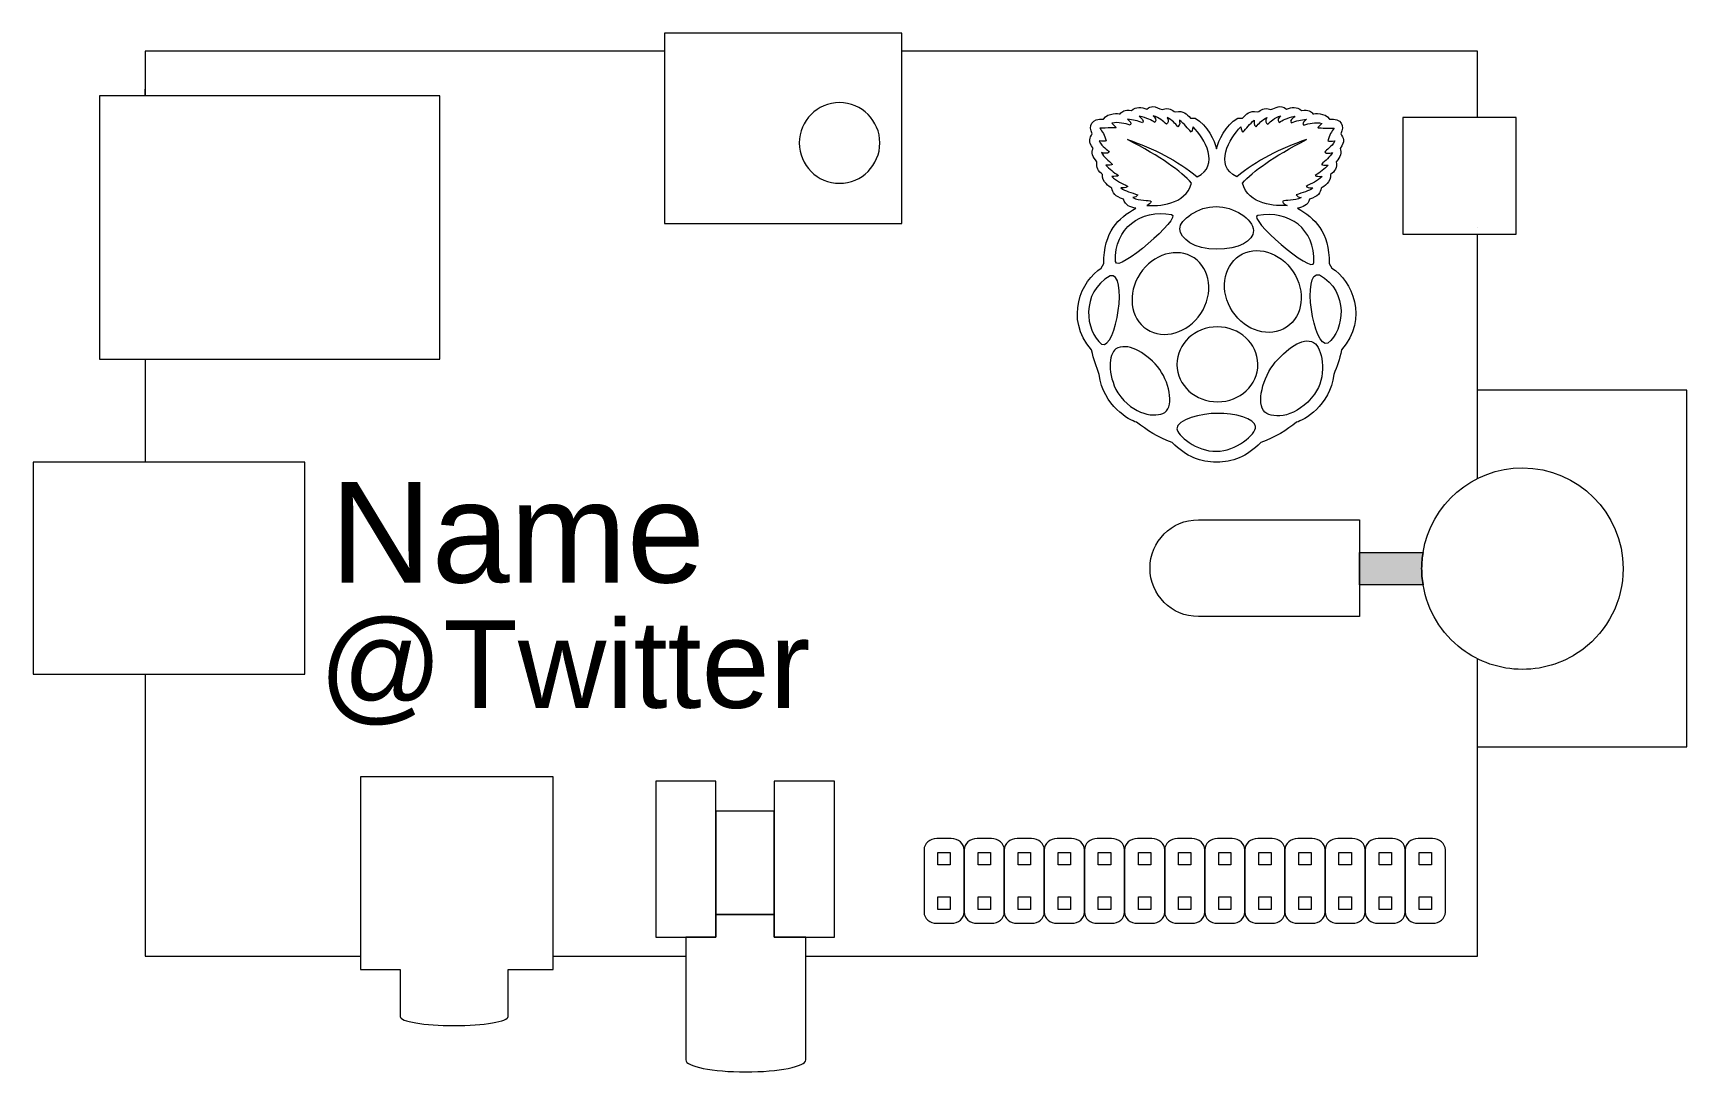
# Model space of a CAD drawing. Header units: inches. Extents: x -193 to 353, y 14 to 296.
# Drawn here: x 138.3 to 240.8, y 93.1 to 157.5 of the extents above; entities that cross this region are included whole.
import ezdxf

# ---------------------------------------------------------------- set-up
doc = ezdxf.new("R2010")
doc.units = ezdxf.units.IN
doc.header["$MEASUREMENT"] = 0
doc.layers.add('Layer 1', color=7, linetype='Continuous')

# ---------------------------------------------------------------- blocks, each defined once
blk = doc.blocks.new('block 215')
at = {"layer": 'Layer 1', "color": 232, "lineweight": 9}
blk.add_lwpolyline([(184.22, 102.82), (184.22, 101.41), (186.19, 101.41), (187.96, 101.41), (187.96, 111.1), (184.22, 111.1), (184.22, 109.24), (184.22, 104), (184.22, 102.82)], dxfattribs=at)
blk = doc.blocks.new('block 216')
at = {"layer": 'Layer 1', "color": 232, "lineweight": 9}
blk.add_lwpolyline([(180.61, 102.82), (180.61, 104), (180.61, 109.24), (180.61, 111.1), (176.88, 111.1), (176.88, 101.41), (178.74, 101.41), (180.61, 101.41), (180.61, 102.82)], dxfattribs=at)
blk = doc.blocks.new('block 217')
at = {"layer": 'Layer 1', "color": 232, "lineweight": 9}
blk.add_lwpolyline([(180.61, 102.82), (184.22, 102.82), (184.22, 104), (184.22, 109.24), (180.61, 109.24), (180.61, 104), (180.61, 102.82)], dxfattribs=at)
blk = doc.blocks.new('block 218')
at = {"layer": 'Layer 1', "color": 232, "lineweight": 9}
for points, knots in [([(207.71, 152.94), (207.6, 152.94), (207.48, 152.9), (207.34, 152.79), (207.01, 152.92), (206.68, 152.96), (206.39, 152.7), (205.95, 152.76), (205.8, 152.64), (205.69, 152.5), (205.59, 152.5), (204.95, 152.6), (204.66, 152.17), (203.93, 152.25), (203.7, 151.73), (203.96, 151.25), (203.81, 151.02), (203.66, 150.79), (204.01, 150.35), (203.88, 150.1), (203.96, 149.84), (204.25, 149.51), (204.17, 149.17), (204.33, 148.92), (204.6, 148.73), (204.54, 148.26), (205.03, 147.98), (205.17, 147.89), (205.23, 147.61), (205.35, 147.35), (205.9, 147.21), (205.99, 146.79), (206.33, 146.72), (206.65, 146.64), (205.58, 146.02), (204.67, 145.2), (204.67, 143.2), (204.67, 143.2), (204.52, 142.93), (204.52, 142.93), (203.3, 142.18), (202.2, 139.79), (203.92, 137.85), (204.03, 137.25), (204.22, 136.81), (204.38, 136.33), (204.64, 134.38), (206.27, 133.47), (206.7, 133.36), (207.34, 132.88), (208.01, 132.42), (208.92, 132.1), (209.78, 131.22), (210.71, 130.88), (211.65, 130.88), (211.66, 130.88), (211.67, 130.88), (211.69, 130.88), (212.62, 130.88), (213.56, 131.22), (214.41, 132.1), (215.33, 132.42), (216, 132.88), (216.63, 133.36), (217.06, 133.47), (218.7, 134.38), (218.95, 136.33), (219.12, 136.81), (219.31, 137.25), (219.42, 137.85), (221.14, 139.8), (220.04, 142.18), (218.82, 142.93), (218.82, 142.93), (218.66, 143.2), (218.66, 143.2), (218.67, 145.2), (217.75, 146.02), (216.69, 146.64), (217.01, 146.72), (217.34, 146.8), (217.43, 147.21), (217.99, 147.35), (218.1, 147.61), (218.16, 147.89), (218.3, 147.98), (218.79, 148.26), (218.74, 148.73), (219.01, 148.92), (219.16, 149.17), (219.08, 149.51), (219.38, 149.84), (219.45, 150.1), (219.33, 150.35), (219.68, 150.79), (219.52, 151.02), (219.37, 151.25), (219.64, 151.74), (219.41, 152.25), (218.67, 152.17), (218.38, 152.6), (217.74, 152.5), (217.65, 152.5), (217.54, 152.64), (217.39, 152.76), (216.94, 152.7), (216.65, 152.96), (216.33, 152.92), (216, 152.79), (215.6, 153.1), (215.34, 152.85), (215.04, 152.76), (214.56, 152.92), (214.45, 152.7), (214.21, 152.61), (213.69, 152.72), (213.53, 152.48), (213.28, 152.23), (213.28, 152.23), (212.98, 152.23), (212.98, 152.23), (212.2, 151.77), (211.8, 150.82), (211.66, 150.33), (211.53, 150.82), (211.13, 151.77), (210.34, 152.23), (210.34, 152.23), (210.05, 152.23), (210.05, 152.23), (209.8, 152.48), (209.64, 152.72), (209.12, 152.61), (208.88, 152.7), (208.77, 152.92), (208.29, 152.76), (208.1, 152.82), (207.92, 152.95), (207.71, 152.94), (207.71, 152.94), (207.71, 152.94), (207.71, 152.94)], [0, 0, 0, 0, 1, 1, 1, 2, 2, 2, 3, 3, 3, 4, 4, 4, 5, 5, 5, 6, 6, 6, 7, 7, 7, 8, 8, 8, 9, 9, 9, 10, 10, 10, 11, 11, 11, 12, 12, 12, 13, 13, 13, 14, 14, 14, 15, 15, 15, 16, 16, 16, 17, 17, 17, 18, 18, 18, 19, 19, 19, 20, 20, 20, 21, 21, 21, 22, 22, 22, 23, 23, 23, 24, 24, 24, 25, 25, 25, 26, 26, 26, 27, 27, 27, 28, 28, 28, 29, 29, 29, 30, 30, 30, 31, 31, 31, 32, 32, 32, 33, 33, 33, 34, 34, 34, 35, 35, 35, 36, 36, 36, 37, 37, 37, 38, 38, 38, 39, 39, 39, 40, 40, 40, 41, 41, 41, 42, 42, 42, 43, 43, 43, 44, 44, 44, 45, 45, 45, 46, 46, 46, 47, 47, 47, 47]), ([(206.14, 150.9), (208.23, 149.82), (209.45, 148.94), (210.11, 148.2), (209.77, 146.83), (207.99, 146.77), (207.34, 146.81), (207.47, 146.87), (207.58, 146.94), (207.62, 147.06), (207.46, 147.17), (206.88, 147.07), (206.48, 147.3), (206.63, 147.33), (206.7, 147.36), (206.78, 147.47), (206.39, 147.6), (205.98, 147.7), (205.74, 147.9), (205.87, 147.9), (205.99, 147.87), (206.16, 147.99), (205.82, 148.18), (205.45, 148.32), (205.17, 148.61), (205.35, 148.61), (205.54, 148.61), (205.59, 148.67), (205.28, 148.87), (205.02, 149.08), (204.8, 149.32), (205.04, 149.29), (205.15, 149.31), (205.21, 149.36), (204.97, 149.6), (204.67, 149.81), (204.53, 150.1), (204.71, 150.04), (204.88, 150.02), (205, 150.11), (204.92, 150.29), (204.58, 150.4), (204.38, 150.82), (204.58, 150.8), (204.78, 150.78), (204.82, 150.82), (204.73, 151.19), (204.58, 151.4), (204.42, 151.61), (204.84, 151.62), (205.47, 151.61), (205.44, 151.64), (205.44, 151.64), (205.18, 151.91), (205.18, 151.91), (205.59, 152.01), (206, 151.89), (206.3, 151.79), (206.44, 151.9), (206.3, 152.03), (206.14, 152.17), (206.48, 152.13), (206.79, 152.05), (207.07, 151.94), (207.22, 152.07), (206.98, 152.21), (206.86, 152.34), (207.39, 152.24), (207.61, 152.1), (207.84, 151.96), (208, 152.12), (207.84, 152.25), (207.74, 152.38), (208.14, 152.24), (208.34, 152.04), (208.56, 151.85), (208.63, 151.95), (208.75, 152.03), (208.61, 152.27), (208.9, 152.1), (209.11, 151.91), (209.27, 151.69), (209.44, 151.81), (209.37, 151.96), (209.37, 152.1), (209.67, 151.86), (209.86, 151.6), (210.09, 151.36), (210.13, 151.39), (210.18, 151.5), (210.21, 151.68), (210.92, 151), (211.91, 149.27), (210.47, 148.59), (209.24, 149.6), (207.77, 150.34), (206.14, 150.9), (206.14, 150.9), (206.14, 150.9), (206.14, 150.9)], [0, 0, 0, 0, 1, 1, 1, 2, 2, 2, 3, 3, 3, 4, 4, 4, 5, 5, 5, 6, 6, 6, 7, 7, 7, 8, 8, 8, 9, 9, 9, 10, 10, 10, 11, 11, 11, 12, 12, 12, 13, 13, 13, 14, 14, 14, 15, 15, 15, 16, 16, 16, 17, 17, 17, 18, 18, 18, 19, 19, 19, 20, 20, 20, 21, 21, 21, 22, 22, 22, 23, 23, 23, 24, 24, 24, 25, 25, 25, 26, 26, 26, 27, 27, 27, 28, 28, 28, 29, 29, 29, 30, 30, 30, 31, 31, 31, 32, 32, 32, 33, 33, 33, 33]), ([(217.25, 150.9), (215.16, 149.82), (213.94, 148.94), (213.27, 148.2), (213.62, 146.83), (215.4, 146.77), (216.05, 146.81), (215.91, 146.87), (215.8, 146.94), (215.76, 147.06), (215.93, 147.17), (216.51, 147.07), (216.91, 147.3), (216.76, 147.33), (216.68, 147.36), (216.61, 147.47), (216.99, 147.6), (217.4, 147.7), (217.65, 147.9), (217.52, 147.9), (217.39, 147.87), (217.22, 147.99), (217.57, 148.18), (217.93, 148.32), (218.21, 148.61), (218.04, 148.61), (217.85, 148.61), (217.79, 148.67), (218.11, 148.87), (218.37, 149.08), (218.59, 149.32), (218.34, 149.29), (218.24, 149.31), (218.18, 149.36), (218.41, 149.6), (218.71, 149.81), (218.86, 150.1), (218.67, 150.04), (218.5, 150.02), (218.38, 150.11), (218.46, 150.29), (218.81, 150.4), (219.01, 150.82), (218.81, 150.8), (218.61, 150.78), (218.57, 150.82), (218.66, 151.19), (218.81, 151.4), (218.96, 151.61), (218.55, 151.61), (217.92, 151.61), (217.95, 151.64), (217.95, 151.64), (218.2, 151.9), (218.2, 151.9), (217.8, 152.01), (217.39, 151.89), (217.08, 151.79), (216.95, 151.9), (217.09, 152.03), (217.25, 152.17), (216.91, 152.13), (216.6, 152.05), (216.31, 151.94), (216.16, 152.07), (216.41, 152.21), (216.53, 152.34), (216, 152.24), (215.77, 152.1), (215.55, 151.96), (215.39, 152.12), (215.54, 152.25), (215.65, 152.38), (215.25, 152.23), (215.04, 152.04), (214.83, 151.85), (214.75, 151.95), (214.64, 152.03), (214.78, 152.27), (214.49, 152.1), (214.28, 151.91), (214.12, 151.69), (213.94, 151.81), (214.01, 151.96), (214.01, 152.1), (213.72, 151.86), (213.53, 151.6), (213.3, 151.35), (213.25, 151.39), (213.21, 151.5), (213.17, 151.68), (212.47, 151), (211.47, 149.27), (212.92, 148.59), (214.15, 149.6), (215.62, 150.34), (217.25, 150.9), (217.25, 150.9), (217.25, 150.9), (217.25, 150.9)], [0, 0, 0, 0, 1, 1, 1, 2, 2, 2, 3, 3, 3, 4, 4, 4, 5, 5, 5, 6, 6, 6, 7, 7, 7, 8, 8, 8, 9, 9, 9, 10, 10, 10, 11, 11, 11, 12, 12, 12, 13, 13, 13, 14, 14, 14, 15, 15, 15, 16, 16, 16, 17, 17, 17, 18, 18, 18, 19, 19, 19, 20, 20, 20, 21, 21, 21, 22, 22, 22, 23, 23, 23, 24, 24, 24, 25, 25, 25, 26, 26, 26, 27, 27, 27, 28, 28, 28, 29, 29, 29, 30, 30, 30, 31, 31, 31, 32, 32, 32, 33, 33, 33, 33]), ([(211.66, 146.74), (210.51, 146.77), (209.39, 145.89), (209.39, 145.37), (209.39, 144.74), (210.31, 144.1), (211.67, 144.09), (213.06, 144.08), (213.95, 144.6), (213.95, 145.25), (213.96, 145.98), (212.69, 146.75), (211.66, 146.74), (211.66, 146.74), (211.66, 146.74), (211.66, 146.74)], [0, 0, 0, 0, 1, 1, 1, 2, 2, 2, 3, 3, 3, 4, 4, 4, 5, 5, 5, 5]), ([(208.88, 146.25), (206.94, 146.58), (205.33, 145.43), (205.4, 143.33), (205.46, 142.52), (209.59, 146.13), (208.88, 146.25), (208.88, 146.25), (208.88, 146.25), (208.88, 146.25)], [0, 0, 0, 0, 1, 1, 1, 2, 2, 2, 3, 3, 3, 3]), ([(214.23, 146.19), (216.17, 146.52), (217.78, 145.37), (217.71, 143.27), (217.65, 142.46), (213.52, 146.07), (214.23, 146.19)], [0, 0, 0, 0, 1, 1, 1, 2, 2, 2, 2]), ([(210.27, 143.56), (211.31, 142.88), (211.5, 141.34), (210.69, 140.11), (209.88, 138.89), (208.38, 138.45), (207.34, 139.13), (207.34, 139.13), (207.34, 139.13), (207.34, 139.13), (206.3, 139.81), (206.12, 141.36), (206.92, 142.58), (207.73, 143.8), (209.23, 144.24), (210.27, 143.56), (210.27, 143.56), (210.27, 143.56), (210.27, 143.56)], [0, 0, 0, 0, 1, 1, 1, 2, 2, 2, 3, 3, 3, 4, 4, 4, 5, 5, 5, 6, 6, 6, 6]), ([(213.08, 143.69), (212.04, 143), (211.85, 141.46), (212.66, 140.24), (213.47, 139.01), (214.96, 138.57), (216, 139.26), (216, 139.26), (216, 139.26), (216, 139.26), (217.04, 139.94), (217.23, 141.48), (216.42, 142.7), (215.61, 143.93), (214.11, 144.37), (213.08, 143.69), (213.08, 143.69), (213.08, 143.69), (213.08, 143.69)], [0, 0, 0, 0, 1, 1, 1, 2, 2, 2, 3, 3, 3, 4, 4, 4, 5, 5, 5, 6, 6, 6, 6]), ([(205.07, 142.45), (206.2, 142.75), (205.45, 137.8), (204.54, 138.21), (203.53, 139.02), (203.21, 141.38), (205.07, 142.45)], [0, 0, 0, 0, 1, 1, 1, 2, 2, 2, 2]), ([(218.05, 142.51), (216.92, 142.81), (217.67, 137.87), (218.58, 138.27), (219.58, 139.08), (219.91, 141.45), (218.05, 142.51), (218.05, 142.51), (218.05, 142.51), (218.05, 142.51)], [0, 0, 0, 0, 1, 1, 1, 2, 2, 2, 3, 3, 3, 3]), ([(214.23, 136.95), (214.24, 135.67), (213.12, 134.63), (211.74, 134.63), (210.35, 134.62), (209.22, 135.65), (209.21, 136.93), (209.21, 136.93), (209.21, 136.94), (209.21, 136.95), (209.2, 138.23), (210.32, 139.27), (211.71, 139.28), (213.09, 139.28), (214.22, 138.25), (214.23, 136.98), (214.23, 136.97), (214.23, 136.96), (214.23, 136.95)], [0, 0, 0, 0, 1, 1, 1, 2, 2, 2, 3, 3, 3, 4, 4, 4, 5, 5, 5, 6, 6, 6, 6]), ([(215.31, 137.08), (214.54, 136.17), (214.1, 134.51), (214.67, 133.98), (215.21, 133.56), (216.67, 133.62), (217.74, 135.11), (218.52, 136.11), (218.26, 137.78), (217.81, 138.23), (217.15, 138.74), (216.2, 138.08), (215.31, 137.08), (215.31, 137.08), (215.31, 137.08), (215.31, 137.08)], [0, 0, 0, 0, 1, 1, 1, 2, 2, 2, 3, 3, 3, 4, 4, 4, 5, 5, 5, 5]), ([(208.01, 136.81), (208.73, 135.94), (209.05, 134.42), (208.46, 133.97), (207.89, 133.63), (206.51, 133.77), (205.54, 135.18), (204.88, 136.36), (204.96, 137.56), (205.42, 137.91), (206.11, 138.33), (207.18, 137.76), (208.01, 136.81), (208.01, 136.81), (208.01, 136.81), (208.01, 136.81)], [0, 0, 0, 0, 1, 1, 1, 2, 2, 2, 3, 3, 3, 4, 4, 4, 5, 5, 5, 5]), ([(211.73, 133.91), (212.74, 133.95), (214.09, 133.58), (214.09, 133.09), (214.11, 132.62), (212.87, 131.54), (211.66, 131.57), (210.42, 131.51), (209.2, 132.59), (209.21, 132.96), (209.19, 133.51), (210.73, 133.93), (211.73, 133.91), (211.73, 133.91), (211.73, 133.91), (211.73, 133.91)], [0, 0, 0, 0, 1, 1, 1, 2, 2, 2, 3, 3, 3, 4, 4, 4, 5, 5, 5, 5])]:
    blk.add_open_spline(points, degree=3, knots=knots, dxfattribs=at)
blk = doc.blocks.new('block 219')
at = {"layer": 'Layer 1', "color": 7, "insert": (155.98, 114.55), "char_height": 5.4373, "attachment_point": 7}
blk.add_mtext('\\fArial|b0|i0|c0|p34;\\W1;@Twitter', dxfattribs=at)
blk = doc.blocks.new('block 220')
at = {"layer": 'Layer 1', "color": 232, "lineweight": 9}
for points in [[(194.38, 106.68), (195.15, 106.68), (195.15, 105.9), (194.38, 105.9), (194.38, 106.68)], [(194.38, 103.91), (195.15, 103.91), (195.15, 103.13), (194.38, 103.13), (194.38, 103.91)]]:
    blk.add_lwpolyline(points, dxfattribs=at)
blk.add_open_spline([(196.01, 102.96), (196.01, 102.58), (195.65, 102.28), (195.21, 102.28), (195.21, 102.28), (194.32, 102.28), (194.32, 102.28), (193.88, 102.28), (193.52, 102.58), (193.52, 102.96), (193.52, 102.96), (193.52, 106.84), (193.52, 106.84), (193.52, 107.22), (193.88, 107.53), (194.32, 107.53), (194.32, 107.53), (195.21, 107.53), (195.21, 107.53), (195.65, 107.53), (196.01, 107.22), (196.01, 106.84), (196.01, 106.84), (196.01, 102.96), (196.01, 102.96)], degree=3, knots=[0, 0, 0, 0, 1, 1, 1, 2, 2, 2, 3, 3, 3, 4, 4, 4, 5, 5, 5, 6, 6, 6, 7, 7, 7, 8, 8, 8, 8], dxfattribs=at)
blk = doc.blocks.new('block 221')
at = {"layer": 'Layer 1', "color": 232, "lineweight": 9}
for points in [[(196.87, 106.68), (197.64, 106.68), (197.64, 105.9), (196.87, 105.9), (196.87, 106.68)], [(196.87, 103.91), (197.64, 103.91), (197.64, 103.13), (196.87, 103.13), (196.87, 103.91)]]:
    blk.add_lwpolyline(points, dxfattribs=at)
blk.add_open_spline([(198.5, 102.96), (198.5, 102.58), (198.14, 102.28), (197.7, 102.28), (197.7, 102.28), (196.81, 102.28), (196.81, 102.28), (196.37, 102.28), (196.01, 102.58), (196.01, 102.96), (196.01, 102.96), (196.01, 106.84), (196.01, 106.84), (196.01, 107.22), (196.37, 107.53), (196.81, 107.53), (196.81, 107.53), (197.7, 107.53), (197.7, 107.53), (198.14, 107.53), (198.5, 107.22), (198.5, 106.84), (198.5, 106.84), (198.5, 102.96), (198.5, 102.96)], degree=3, knots=[0, 0, 0, 0, 1, 1, 1, 2, 2, 2, 3, 3, 3, 4, 4, 4, 5, 5, 5, 6, 6, 6, 7, 7, 7, 8, 8, 8, 8], dxfattribs=at)
blk = doc.blocks.new('block 222')
at = {"layer": 'Layer 1', "color": 232, "lineweight": 9}
for points in [[(199.36, 106.68), (200.13, 106.68), (200.13, 105.9), (199.36, 105.9), (199.36, 106.68)], [(199.36, 103.91), (200.13, 103.91), (200.13, 103.13), (199.36, 103.13), (199.36, 103.91)]]:
    blk.add_lwpolyline(points, dxfattribs=at)
blk.add_open_spline([(200.98, 102.96), (200.98, 102.58), (200.63, 102.28), (200.19, 102.28), (200.19, 102.28), (199.3, 102.28), (199.3, 102.28), (198.85, 102.28), (198.5, 102.58), (198.5, 102.96), (198.5, 102.96), (198.5, 106.84), (198.5, 106.84), (198.5, 107.22), (198.85, 107.53), (199.3, 107.53), (199.3, 107.53), (200.19, 107.53), (200.19, 107.53), (200.63, 107.53), (200.98, 107.22), (200.98, 106.84), (200.98, 106.84), (200.98, 102.96), (200.98, 102.96)], degree=3, knots=[0, 0, 0, 0, 1, 1, 1, 2, 2, 2, 3, 3, 3, 4, 4, 4, 5, 5, 5, 6, 6, 6, 7, 7, 7, 8, 8, 8, 8], dxfattribs=at)
blk = doc.blocks.new('block 223')
at = {"layer": 'Layer 1', "color": 232, "lineweight": 9}
for points in [[(201.84, 106.68), (202.61, 106.68), (202.61, 105.9), (201.84, 105.9), (201.84, 106.68)], [(201.84, 103.91), (202.61, 103.91), (202.61, 103.13), (201.84, 103.13), (201.84, 103.91)]]:
    blk.add_lwpolyline(points, dxfattribs=at)
blk.add_open_spline([(203.47, 102.96), (203.47, 102.58), (203.12, 102.28), (202.67, 102.28), (202.67, 102.28), (201.78, 102.28), (201.78, 102.28), (201.34, 102.28), (200.98, 102.58), (200.98, 102.96), (200.98, 102.96), (200.98, 106.84), (200.98, 106.84), (200.98, 107.22), (201.34, 107.53), (201.78, 107.53), (201.78, 107.53), (202.67, 107.53), (202.67, 107.53), (203.12, 107.53), (203.47, 107.22), (203.47, 106.84), (203.47, 106.84), (203.47, 102.96), (203.47, 102.96)], degree=3, knots=[0, 0, 0, 0, 1, 1, 1, 2, 2, 2, 3, 3, 3, 4, 4, 4, 5, 5, 5, 6, 6, 6, 7, 7, 7, 8, 8, 8, 8], dxfattribs=at)
blk = doc.blocks.new('block 224')
at = {"layer": 'Layer 1', "color": 232, "lineweight": 9}
for points in [[(204.33, 106.68), (205.1, 106.68), (205.1, 105.9), (204.33, 105.9), (204.33, 106.68)], [(204.33, 103.91), (205.1, 103.91), (205.1, 103.13), (204.33, 103.13), (204.33, 103.91)]]:
    blk.add_lwpolyline(points, dxfattribs=at)
blk.add_open_spline([(205.96, 102.96), (205.96, 102.58), (205.6, 102.28), (205.16, 102.28), (205.16, 102.28), (204.27, 102.28), (204.27, 102.28), (203.83, 102.28), (203.47, 102.58), (203.47, 102.96), (203.47, 102.96), (203.47, 106.84), (203.47, 106.84), (203.47, 107.22), (203.83, 107.53), (204.27, 107.53), (204.27, 107.53), (205.16, 107.53), (205.16, 107.53), (205.6, 107.53), (205.96, 107.22), (205.96, 106.84), (205.96, 106.84), (205.96, 102.96), (205.96, 102.96)], degree=3, knots=[0, 0, 0, 0, 1, 1, 1, 2, 2, 2, 3, 3, 3, 4, 4, 4, 5, 5, 5, 6, 6, 6, 7, 7, 7, 8, 8, 8, 8], dxfattribs=at)
blk = doc.blocks.new('block 225')
at = {"layer": 'Layer 1', "color": 232, "lineweight": 9}
for points in [[(206.82, 106.68), (207.59, 106.68), (207.59, 105.9), (206.82, 105.9), (206.82, 106.68)], [(206.82, 103.91), (207.59, 103.91), (207.59, 103.13), (206.82, 103.13), (206.82, 103.91)]]:
    blk.add_lwpolyline(points, dxfattribs=at)
blk.add_open_spline([(208.45, 102.96), (208.45, 102.58), (208.09, 102.28), (207.65, 102.28), (207.65, 102.28), (206.76, 102.28), (206.76, 102.28), (206.32, 102.28), (205.96, 102.58), (205.96, 102.96), (205.96, 102.96), (205.96, 106.84), (205.96, 106.84), (205.96, 107.22), (206.32, 107.53), (206.76, 107.53), (206.76, 107.53), (207.65, 107.53), (207.65, 107.53), (208.09, 107.53), (208.45, 107.22), (208.45, 106.84), (208.45, 106.84), (208.45, 102.96), (208.45, 102.96)], degree=3, knots=[0, 0, 0, 0, 1, 1, 1, 2, 2, 2, 3, 3, 3, 4, 4, 4, 5, 5, 5, 6, 6, 6, 7, 7, 7, 8, 8, 8, 8], dxfattribs=at)
blk = doc.blocks.new('block 226')
at = {"layer": 'Layer 1', "color": 232, "lineweight": 9}
for points in [[(209.31, 106.68), (210.08, 106.68), (210.08, 105.9), (209.31, 105.9), (209.31, 106.68)], [(209.31, 103.91), (210.08, 103.91), (210.08, 103.13), (209.31, 103.13), (209.31, 103.91)]]:
    blk.add_lwpolyline(points, dxfattribs=at)
blk.add_open_spline([(210.94, 102.96), (210.94, 102.58), (210.58, 102.28), (210.14, 102.28), (210.14, 102.28), (209.25, 102.28), (209.25, 102.28), (208.81, 102.28), (208.45, 102.58), (208.45, 102.96), (208.45, 102.96), (208.45, 106.84), (208.45, 106.84), (208.45, 107.22), (208.81, 107.53), (209.25, 107.53), (209.25, 107.53), (210.14, 107.53), (210.14, 107.53), (210.58, 107.53), (210.94, 107.22), (210.94, 106.84), (210.94, 106.84), (210.94, 102.96), (210.94, 102.96)], degree=3, knots=[0, 0, 0, 0, 1, 1, 1, 2, 2, 2, 3, 3, 3, 4, 4, 4, 5, 5, 5, 6, 6, 6, 7, 7, 7, 8, 8, 8, 8], dxfattribs=at)
blk = doc.blocks.new('block 227')
at = {"layer": 'Layer 1', "color": 232, "lineweight": 9}
for points in [[(211.8, 106.68), (212.56, 106.68), (212.56, 105.9), (211.8, 105.9), (211.8, 106.68)], [(211.8, 103.91), (212.56, 103.91), (212.56, 103.13), (211.8, 103.13), (211.8, 103.91)]]:
    blk.add_lwpolyline(points, dxfattribs=at)
blk.add_open_spline([(213.42, 102.96), (213.42, 102.58), (213.07, 102.28), (212.63, 102.28), (212.63, 102.28), (211.73, 102.28), (211.73, 102.28), (211.29, 102.28), (210.94, 102.58), (210.94, 102.96), (210.94, 102.96), (210.94, 106.84), (210.94, 106.84), (210.94, 107.22), (211.29, 107.53), (211.73, 107.53), (211.73, 107.53), (212.63, 107.53), (212.63, 107.53), (213.07, 107.53), (213.42, 107.22), (213.42, 106.84), (213.42, 106.84), (213.42, 102.96), (213.42, 102.96)], degree=3, knots=[0, 0, 0, 0, 1, 1, 1, 2, 2, 2, 3, 3, 3, 4, 4, 4, 5, 5, 5, 6, 6, 6, 7, 7, 7, 8, 8, 8, 8], dxfattribs=at)
blk = doc.blocks.new('block 228')
at = {"layer": 'Layer 1', "color": 232, "lineweight": 9}
for points in [[(214.28, 106.68), (215.05, 106.68), (215.05, 105.9), (214.28, 105.9), (214.28, 106.68)], [(214.28, 103.91), (215.05, 103.91), (215.05, 103.13), (214.28, 103.13), (214.28, 103.91)]]:
    blk.add_lwpolyline(points, dxfattribs=at)
blk.add_open_spline([(215.91, 102.96), (215.91, 102.58), (215.55, 102.28), (215.11, 102.28), (215.11, 102.28), (214.22, 102.28), (214.22, 102.28), (213.78, 102.28), (213.42, 102.58), (213.42, 102.96), (213.42, 102.96), (213.42, 106.84), (213.42, 106.84), (213.42, 107.22), (213.78, 107.53), (214.22, 107.53), (214.22, 107.53), (215.11, 107.53), (215.11, 107.53), (215.55, 107.53), (215.91, 107.22), (215.91, 106.84), (215.91, 106.84), (215.91, 102.96), (215.91, 102.96)], degree=3, knots=[0, 0, 0, 0, 1, 1, 1, 2, 2, 2, 3, 3, 3, 4, 4, 4, 5, 5, 5, 6, 6, 6, 7, 7, 7, 8, 8, 8, 8], dxfattribs=at)
blk = doc.blocks.new('block 229')
at = {"layer": 'Layer 1', "color": 232, "lineweight": 9}
for points in [[(216.77, 106.68), (217.54, 106.68), (217.54, 105.9), (216.77, 105.9), (216.77, 106.68)], [(216.77, 103.91), (217.54, 103.91), (217.54, 103.13), (216.77, 103.13), (216.77, 103.91)]]:
    blk.add_lwpolyline(points, dxfattribs=at)
blk.add_open_spline([(218.4, 102.96), (218.4, 102.58), (218.04, 102.28), (217.6, 102.28), (217.6, 102.28), (216.71, 102.28), (216.71, 102.28), (216.27, 102.28), (215.91, 102.58), (215.91, 102.96), (215.91, 102.96), (215.91, 106.84), (215.91, 106.84), (215.91, 107.22), (216.27, 107.53), (216.71, 107.53), (216.71, 107.53), (217.6, 107.53), (217.6, 107.53), (218.04, 107.53), (218.4, 107.22), (218.4, 106.84), (218.4, 106.84), (218.4, 102.96), (218.4, 102.96)], degree=3, knots=[0, 0, 0, 0, 1, 1, 1, 2, 2, 2, 3, 3, 3, 4, 4, 4, 5, 5, 5, 6, 6, 6, 7, 7, 7, 8, 8, 8, 8], dxfattribs=at)
blk = doc.blocks.new('block 230')
at = {"layer": 'Layer 1', "color": 232, "lineweight": 9}
for points in [[(219.26, 106.68), (220.03, 106.68), (220.03, 105.9), (219.26, 105.9), (219.26, 106.68)], [(219.26, 103.91), (220.03, 103.91), (220.03, 103.13), (219.26, 103.13), (219.26, 103.91)]]:
    blk.add_lwpolyline(points, dxfattribs=at)
blk.add_open_spline([(220.89, 102.96), (220.89, 102.58), (220.53, 102.28), (220.09, 102.28), (220.09, 102.28), (219.2, 102.28), (219.2, 102.28), (218.76, 102.28), (218.4, 102.58), (218.4, 102.96), (218.4, 102.96), (218.4, 106.84), (218.4, 106.84), (218.4, 107.22), (218.76, 107.53), (219.2, 107.53), (219.2, 107.53), (220.09, 107.53), (220.09, 107.53), (220.53, 107.53), (220.89, 107.22), (220.89, 106.84), (220.89, 106.84), (220.89, 102.96), (220.89, 102.96)], degree=3, knots=[0, 0, 0, 0, 1, 1, 1, 2, 2, 2, 3, 3, 3, 4, 4, 4, 5, 5, 5, 6, 6, 6, 7, 7, 7, 8, 8, 8, 8], dxfattribs=at)
blk = doc.blocks.new('block 231')
at = {"layer": 'Layer 1', "color": 232, "lineweight": 9}
for points in [[(221.75, 106.68), (222.52, 106.68), (222.52, 105.9), (221.75, 105.9), (221.75, 106.68)], [(221.75, 103.91), (222.52, 103.91), (222.52, 103.13), (221.75, 103.13), (221.75, 103.91)]]:
    blk.add_lwpolyline(points, dxfattribs=at)
blk.add_open_spline([(223.37, 102.96), (223.37, 102.58), (223.02, 102.28), (222.58, 102.28), (222.58, 102.28), (221.69, 102.28), (221.69, 102.28), (221.24, 102.28), (220.89, 102.58), (220.89, 102.96), (220.89, 102.96), (220.89, 106.84), (220.89, 106.84), (220.89, 107.22), (221.24, 107.53), (221.69, 107.53), (221.69, 107.53), (222.58, 107.53), (222.58, 107.53), (223.02, 107.53), (223.37, 107.22), (223.37, 106.84), (223.37, 106.84), (223.37, 102.96), (223.37, 102.96)], degree=3, knots=[0, 0, 0, 0, 1, 1, 1, 2, 2, 2, 3, 3, 3, 4, 4, 4, 5, 5, 5, 6, 6, 6, 7, 7, 7, 8, 8, 8, 8], dxfattribs=at)
blk = doc.blocks.new('block 232')
at = {"layer": 'Layer 1', "color": 232, "lineweight": 9}
for points in [[(224.23, 106.68), (225, 106.68), (225, 105.9), (224.23, 105.9), (224.23, 106.68)], [(224.23, 103.91), (225, 103.91), (225, 103.13), (224.23, 103.13), (224.23, 103.91)]]:
    blk.add_lwpolyline(points, dxfattribs=at)
blk.add_open_spline([(225.86, 102.96), (225.86, 102.58), (225.5, 102.28), (225.06, 102.28), (225.06, 102.28), (224.17, 102.28), (224.17, 102.28), (223.73, 102.28), (223.37, 102.58), (223.37, 102.96), (223.37, 102.96), (223.37, 106.84), (223.37, 106.84), (223.37, 107.22), (223.73, 107.53), (224.17, 107.53), (224.17, 107.53), (225.06, 107.53), (225.06, 107.53), (225.5, 107.53), (225.86, 107.22), (225.86, 106.84), (225.86, 106.84), (225.86, 102.96), (225.86, 102.96)], degree=3, knots=[0, 0, 0, 0, 1, 1, 1, 2, 2, 2, 3, 3, 3, 4, 4, 4, 5, 5, 5, 6, 6, 6, 7, 7, 7, 8, 8, 8, 8], dxfattribs=at)
blk = doc.blocks.new('block 214')
at = {"layer": 'Layer 1'}
h = blk.add_hatch(color=72, dxfattribs=at)
h.dxf.hatch_style = 2
edge = h.paths.add_edge_path()
edge.add_spline(control_points=[(224.39, 124.28), (224.39, 124.46), (224.4, 124.64), (224.42, 124.81), (224.43, 124.97), (224.45, 125.13), (224.48, 125.28), (224.48, 125.28), (220.54, 125.28), (220.54, 125.28), (220.54, 125.28), (220.54, 124.81), (220.54, 124.81), (220.54, 124.81), (220.54, 123.81), (220.54, 123.81), (220.54, 123.81), (220.54, 123.28), (220.54, 123.28), (220.54, 123.28), (224.48, 123.28), (224.48, 123.28), (224.45, 123.46), (224.42, 123.63), (224.41, 123.81), (224.4, 123.97), (224.39, 124.12), (224.39, 124.28)], knot_values=[0, 0, 0, 0, 1, 1, 1, 2, 2, 2, 3, 3, 3, 4, 4, 4, 5, 5, 5, 6, 6, 6, 7, 7, 7, 8, 8, 8, 9, 9, 9, 9], degree=3, periodic=1)
at = {"layer": 'Layer 1', "color": 250, "lineweight": 9}
for points in [[(192.15, 156.39), (192.15, 157.5), (190.57, 157.5), (178.98, 157.5), (177.42, 157.5), (177.42, 156.39)], [(177.42, 156.39), (176.67, 156.39), (170.96, 156.39), (168.57, 156.39), (145.2, 156.39), (145.2, 156.39), (145.2, 153.61), (145.2, 154.03)], [(227.85, 152.26), (227.85, 152.67), (227.85, 152.67), (227.85, 156.39), (227.85, 156.39), (192.15, 156.39)], [(145.2, 154.03), (145.2, 154.03)], [(145.2, 153.61), (142.37, 153.61), (142.37, 137.28), (145.2, 137.28)], [(227.85, 152.26), (227.85, 152.26)], [(227.85, 145.02), (228.6, 145.02), (230.26, 145.02), (230.26, 152.26), (228.6, 152.26), (227.85, 152.26)], [(186.19, 100.23), (227.85, 100.23), (227.85, 100.23), (227.85, 100.23), (227.85, 113.22), (240.85, 113.22), (240.85, 135.35), (227.85, 135.35), (227.85, 145.02)], [(227.85, 145.44), (227.85, 145.44)], [(227.85, 145.02), (227.85, 145.02)], [(145.2, 137.28), (145.2, 131.3), (145.2, 131.3), (145.2, 130.88)], [(145.2, 130.88), (138.25, 130.88), (138.25, 117.74), (145.2, 117.74)], [(145.2, 130.88), (145.2, 130.88)], [(145.2, 117.74), (145.2, 100.23), (145.2, 100.23), (145.2, 100.23), (158.57, 100.23)], [(170.51, 100.23), (178.74, 100.23)], [(178.74, 100.23), (178.74, 100.23)], [(186.19, 100.23), (186.19, 100.23)]]:
    blk.add_lwpolyline(points, dxfattribs=at)
at = {"layer": 'Layer 1', "color": 232, "lineweight": 9}
for points in [[(177.42, 156.39), (177.42, 155.97), (177.42, 145.69), (192.15, 145.69), (192.15, 155.97), (192.15, 156.39)], [(156.9, 153.61), (147.31, 153.61), (145.2, 153.61)], [(145.2, 137.28), (145.95, 137.28), (163.48, 137.28), (163.48, 139.62), (163.48, 139.97), (163.48, 153.61), (156.9, 153.61)], [(227.85, 152.26), (223.22, 152.26), (223.22, 145.02), (227.85, 145.02)], [(145.2, 117.74), (145.95, 117.74), (155.11, 117.74), (155.11, 130.88), (145.95, 130.88), (145.2, 130.88)], [(170.51, 100.23), (170.51, 111.36), (158.57, 111.36), (158.57, 100.23)], [(186.19, 100.23), (186.19, 101.41), (184.22, 101.41), (184.22, 102.82), (180.61, 102.82), (180.61, 101.41), (178.74, 101.41), (178.74, 100.23)]]:
    blk.add_lwpolyline(points, dxfattribs=at)
at = {"layer": 'Layer 1', "color": 30, "lineweight": 9}
for points in [[(227.85, 129.88), (227.85, 135.35)], [(227.85, 113.22), (227.85, 118.69)]]:
    blk.add_lwpolyline(points, dxfattribs=at)
at = {"layer": 'Layer 1', "color": 7, "lineweight": 9}
for points, knots in [([(188.28, 153.19), (189.66, 153.19), (190.78, 152.07), (190.78, 150.69), (190.78, 149.31), (189.66, 148.19), (188.28, 148.19), (186.9, 148.19), (185.78, 149.31), (185.78, 150.69), (185.78, 152.07), (186.9, 153.19), (188.28, 153.19)], [0, 0, 0, 0, 1, 1, 1, 2, 2, 2, 3, 3, 3, 4, 4, 4, 4]), ([(230.64, 130.53), (227.53, 130.53), (224.96, 128.26), (224.48, 125.28), (224.45, 125.13), (224.43, 124.97), (224.42, 124.81), (224.4, 124.64), (224.39, 124.46), (224.39, 124.28), (224.39, 124.12), (224.4, 123.97), (224.41, 123.81), (224.42, 123.63), (224.45, 123.46), (224.48, 123.28), (224.74, 121.66), (225.62, 120.24), (226.88, 119.29), (227.93, 118.5), (229.23, 118.03), (230.64, 118.03), (232.05, 118.03), (233.36, 118.5), (234.4, 119.29), (235.91, 120.43), (236.89, 122.25), (236.89, 124.28), (236.89, 127.74), (234.09, 130.53), (230.64, 130.53)], [0, 0, 0, 0, 1, 1, 1, 2, 2, 2, 3, 3, 3, 4, 4, 4, 5, 5, 5, 6, 6, 6, 7, 7, 7, 8, 8, 8, 9, 9, 9, 10, 10, 10, 10]), ([(217.54, 127.31), (217.54, 127.31), (216.22, 127.31), (216.22, 127.31), (216.22, 127.31), (210.54, 127.31), (210.54, 127.31), (208.88, 127.31), (207.54, 125.97), (207.54, 124.31), (207.54, 122.65), (208.88, 121.31), (210.54, 121.31), (210.54, 121.31), (216.22, 121.31), (216.22, 121.31), (216.22, 121.31), (217.54, 121.31), (217.54, 121.31), (217.54, 121.31), (220.54, 121.31), (220.54, 121.31), (220.54, 121.31), (220.54, 123.28), (220.54, 123.28), (220.54, 123.28), (220.54, 123.81), (220.54, 123.81), (220.54, 123.81), (220.54, 124.81), (220.54, 124.81), (220.54, 124.81), (220.54, 125.28), (220.54, 125.28), (220.54, 125.28), (220.54, 127.31), (220.54, 127.31), (220.54, 127.31), (217.54, 127.31), (217.54, 127.31)], [0, 0, 0, 0, 1, 1, 1, 2, 2, 2, 3, 3, 3, 4, 4, 4, 5, 5, 5, 6, 6, 6, 7, 7, 7, 8, 8, 8, 9, 9, 9, 10, 10, 10, 11, 11, 11, 12, 12, 12, 13, 13, 13, 13])]:
    blk.add_open_spline(points, degree=3, knots=knots, dxfattribs=at)
at = {"layer": 'Layer 1', "lineweight": 0}
blk.add_open_spline([(224.39, 124.28), (224.39, 124.46), (224.4, 124.64), (224.42, 124.81), (224.43, 124.97), (224.45, 125.13), (224.48, 125.28), (224.48, 125.28), (220.54, 125.28), (220.54, 125.28), (220.54, 125.28), (220.54, 124.81), (220.54, 124.81), (220.54, 124.81), (220.54, 123.81), (220.54, 123.81), (220.54, 123.81), (220.54, 123.28), (220.54, 123.28), (220.54, 123.28), (224.48, 123.28), (224.48, 123.28), (224.45, 123.46), (224.42, 123.63), (224.41, 123.81), (224.4, 123.97), (224.39, 124.12), (224.39, 124.28)], degree=3, knots=[0, 0, 0, 0, 1, 1, 1, 2, 2, 2, 3, 3, 3, 4, 4, 4, 5, 5, 5, 6, 6, 6, 7, 7, 7, 8, 8, 8, 9, 9, 9, 9], dxfattribs=at)
at = {"layer": 'Layer 1', "color": 250, "lineweight": 9}
for points, knots in [([(158.57, 100.23), (158.57, 100.23), (158.57, 99.81), (158.57, 99.81), (158.57, 99.81), (158.57, 99.42), (158.57, 99.42), (158.57, 99.42), (161.02, 99.42), (161.02, 99.42), (161.02, 99.42), (161.02, 96.5), (161.02, 96.5), (161.02, 96.18), (162.52, 95.93), (164.37, 95.93), (166.22, 95.93), (167.73, 96.18), (167.73, 96.5), (167.73, 96.5), (167.73, 99.42), (167.73, 99.42), (167.73, 99.42), (170.51, 99.42), (170.51, 99.42), (170.51, 99.42), (170.51, 99.81), (170.51, 99.81), (170.51, 99.81), (170.51, 100.23), (170.51, 100.23)], [0, 0, 0, 0, 1, 1, 1, 2, 2, 2, 3, 3, 3, 4, 4, 4, 5, 5, 5, 6, 6, 6, 7, 7, 7, 8, 8, 8, 9, 9, 9, 10, 10, 10, 10]), ([(178.74, 100.23), (178.74, 100.23), (178.74, 99.81), (178.74, 99.81), (178.74, 99.81), (178.74, 93.8), (178.74, 93.8), (178.74, 93.39), (180.41, 93.06), (182.46, 93.06), (184.52, 93.06), (186.19, 93.39), (186.19, 93.8), (186.19, 93.8), (186.19, 99.81), (186.19, 99.81), (186.19, 99.81), (186.19, 100.23), (186.19, 100.23)], [0, 0, 0, 0, 1, 1, 1, 2, 2, 2, 3, 3, 3, 4, 4, 4, 5, 5, 5, 6, 6, 6, 6])]:
    blk.add_open_spline(points, degree=3, knots=knots, dxfattribs=at)
at = {"layer": 'Layer 1'}
for name in ['block 218', 'block 219', 'block 216', 'block 215', 'block 217', 'block 220', 'block 221', 'block 222', 'block 223', 'block 224', 'block 225', 'block 226', 'block 227', 'block 228', 'block 229', 'block 230', 'block 231', 'block 232']:
    blk.add_blockref(name, (0, 0), dxfattribs=at)
at = {"layer": 'Layer 1', "color": 7, "insert": (156.69, 123.33), "char_height": 6.2371, "attachment_point": 7}
blk.add_mtext('\\fArial|b0|i0|c0|p34;\\W1;Name', dxfattribs=at)
blk = doc.blocks.new('block 194')
at = {"layer": 'Layer 1'}
blk.add_blockref('block 214', (0, 0), dxfattribs=at)

msp = doc.modelspace()

# ---------------------------------------------------------------- block references
at = {"layer": 'Layer 1'}
msp.add_blockref('block 194', (0, 0), dxfattribs=at)

doc.saveas('drawing.dxf')
